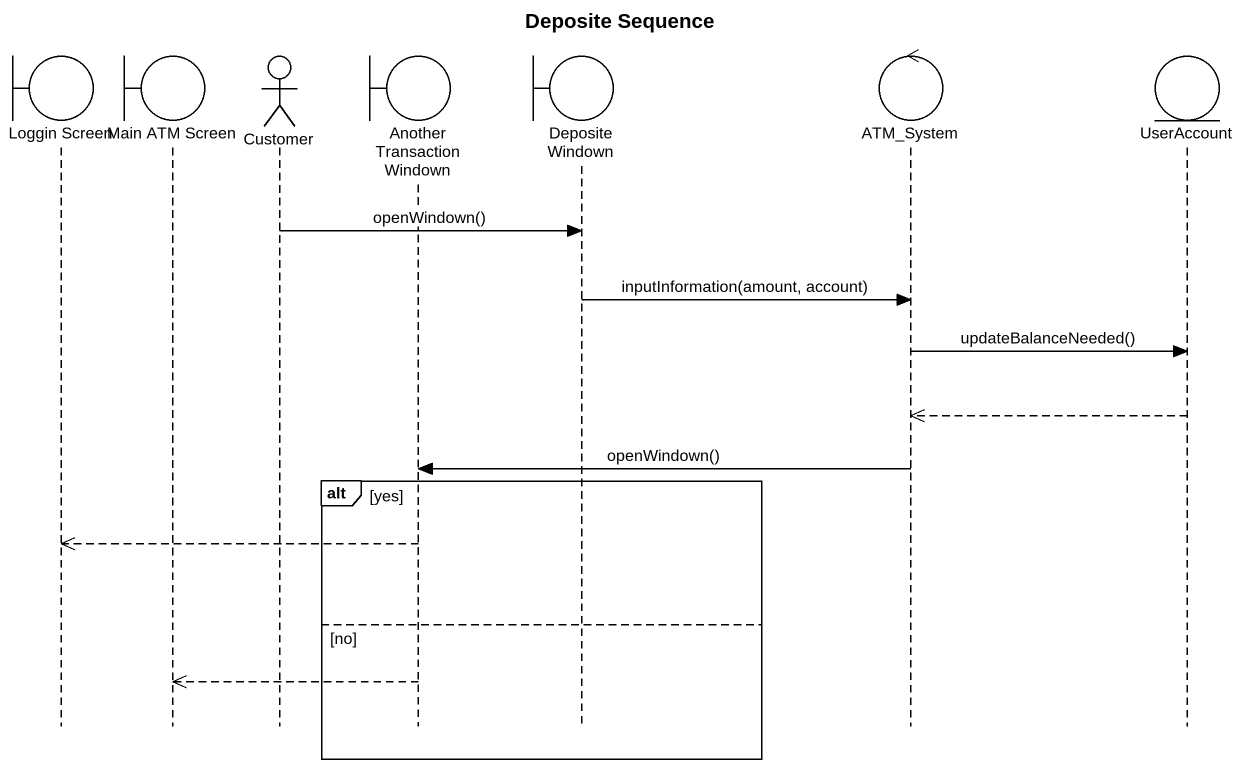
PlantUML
@startuml
title Deposite Sequence
hide footbox
boundary "Loggin Screen" as Loggin_Screen
boundary "Main ATM Screen" as Main_ATM_Screen
actor Customer
boundary "Another Transaction Windown" as Another_Transaction_Windown
boundary "Deposite Windown" as Deposite_Windown
control ATM_System
entity UserAccount

Customer -> Deposite_Windown : openWindown()
Deposite_Windown -> ATM_System : inputInformation(amount, account)
ATM_System -> UserAccount : updateBalanceNeeded()
UserAccount -->> ATM_System
ATM_System -> Another_Transaction_Windown : openWindown()
alt yes
  Another_Transaction_Windown -->> Loggin_Screen
else no
  Another_Transaction_Windown -->> Main_ATM_Screen
end
@enduml
